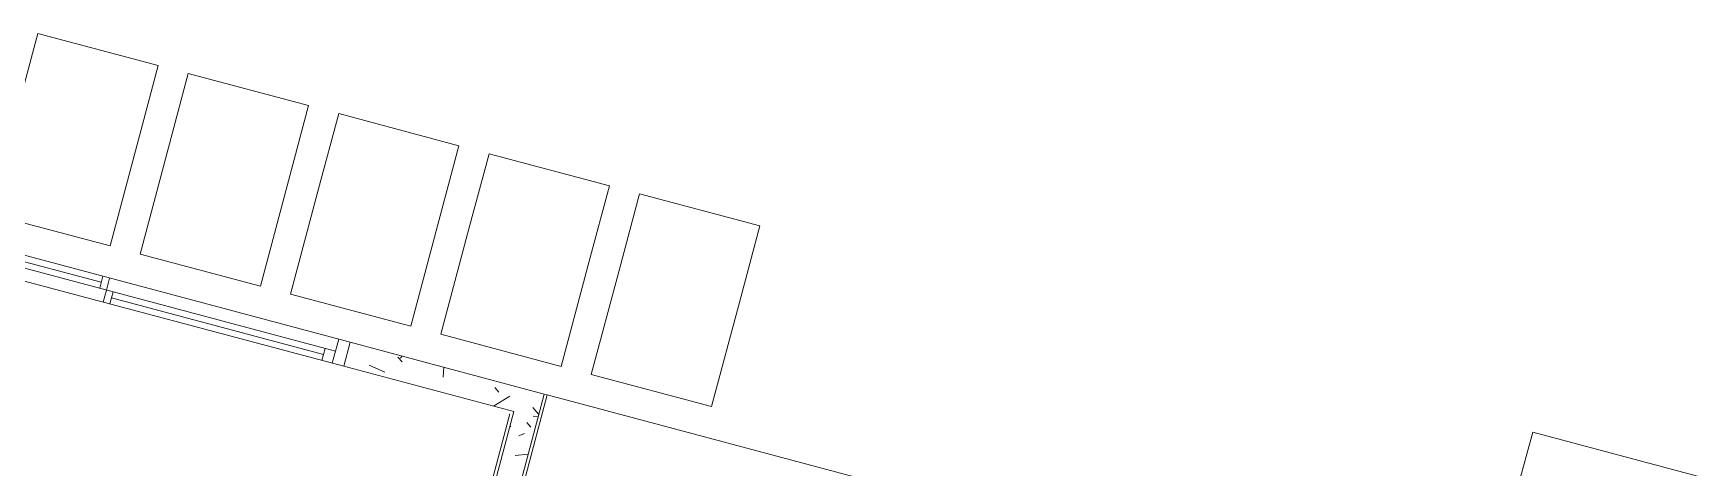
# Model space of a CAD drawing. Header units: metres. Extents: x 689715 to 690980, y 1005284 to 1006835.
# Drawn here: x 690800.26 to 690805.62, y 1005562.33 to 1005563.73 of the extents above; entities that cross this region are included whole.
import ezdxf

# ---------------------------------------------------------------- set-up
doc = ezdxf.new("R2010")
doc.units = ezdxf.units.M
doc.linetypes.add('PHANTOM', pattern=[2.5, 1.25, -0.25, 0.25, -0.25, 0.25, -0.25])
doc.layers.add('0_HUELLAS CASAS CASTILLA', color=1, linetype='Continuous')
doc.layers.add('0_NUMERO DE LOTE FASE V', color=3, linetype='Continuous')
for name, color, linetype, lineweight in [('Muros', 7, 'Continuous', 13), ('Patrón de corte', 7, 'Continuous', 13), ('Suelos', 7, 'Continuous', 9), ('Ventanas', 7, 'Continuous', 13)]:
    doc.layers.add(name, color=color, linetype=linetype, lineweight=lineweight)
pattern_1 = [(49.99999999999996, (0, -2.328306436538696e-10), (0.4377584771638401, -0.03836033982117172), [0.04599999999999997, -0.5029999999999996]), (354.9999999999999, (0, -2.328306436538696e-10), (-0.0843952140696779, 0.4580987315439033), [0.037, -0.402]), (100.451, (0.03600000008009374, -0.003000000258907676), (0.3526758939897786, 0.4199401312074266), [0.03899999999999999, -0.427]), (46.18399999999996, (0, 0.121999999973923), (0.6506308650644553, -0.1004214988211121), [0.06899999999999998, -0.7539999999999997]), (96.63599999999995, (0.05400000012014061, 0.113999999826774), (0.570191611846052, 0.5938707988951815), [0.058, -0.6409999999999998]), (351.1839999999999, (0, 0.121999999973923), (0.5697220635397624, 0.5936975411065765), [0.05499999999999999, -0.6039999999999999]), (21, (0.06099999987054616, 0.09100000001490116), (0.3642747293136029, -0.245780230253577), [0.04599999999999997, -0.5029999999999996]), (326, (0.06099999987054616, 0.09100000001490116), (0.1482769546615402, 0.4415777901075864), [0.03699999999999999, -0.4019999999999999]), (71.451, (0.09099999989848584, 0.07100000022910535), (0.512048302653334, 0.1963072483374968), [0.03900000000000001, -0.4270000000000002]), (37.49999999999998, (0, -2.328306436538696e-10), (0.007375797972208928, 0.2022933454275577), [0.02, -0.3769999999999999, 0.02, -0.3879999999999999, -0.4039999999999999]), (37.49999999999998, (0, -2.328306436538696e-10), (0.007375797972208928, 0.2022933454275577), [-0.8059999999999998, 0.02, -0.384]), (7.49999999999994, (0, -2.328306436538696e-10), (0.1600503399492728, 0.2399435114399267), [0.02, -0.2129999999999999, 0.02, -0.3679999999999999, -0.154]), (7.49999999999994, (0, -2.328306436538696e-10), (0.1600503399492728, 0.2399435114399267), [-0.6209999999999999, 0.02, -0.134]), (327.5, (-0.136000000173226, -2.328306436538696e-10), (0.325416223879766, -0.01404568388630395), [0.02, -0.132, 0.02, -0.455, -0.6309999999999999]), (327.5, (-0.136000000173226, -2.328306436538696e-10), (0.325416223879766, -0.01404568388630395), [-0.6279999999999999, 0.02, -0.6109999999999999]), (317.4999999999999, (-0.1970000000437722, -2.328306436538696e-10), (0.3554815006055005, 0.06081860510782444), [0.01999999999999999, -0.1779999999999999, 0.01999999999999999, -0.2959999999999999, -0.4479999999999997]), (317.4999999999999, (-0.1970000000437722, -2.328306436538696e-10), (0.3554815006055005, 0.06081860510782444), [-0.5139999999999997, 0.01999999999999999, -0.4279999999999998])]

# ---------------------------------------------------------------- blocks, each defined once
blk = doc.blocks.new('Window-Sliding - VENTANA DE 1_60 X 1_20-1540949-PLANO CLAVE _8 CASAS EN HILERA_ - Dependent 1')
at = {"layer": 'Ventanas', "color": 253}
for p, q in [((0.8003658304546724, 0.04), (-0.799634169545327, 0.04)), ((-0.799634169545327, 0.04), (-0.799634169545327, -0.03999999999902364)), ((-0.7996341695453272, 0.04000000000097637), (0.8003658304546725, 0.04000000000097637)), ((-0.7615341697799087, -0.03999999999902364), (-0.7615341697799087, 0.04000000000097637)), ((-0.7615341697799087, 0.04000000000097637), (-0.7615341697799087, -0.03999999999902365)), ((0.7622658304671647, 9.714248738745823e-13), (-0.761534169779909, 9.714248738745823e-13)), ((-0.7266091695452884, 0.04000000000097637), (-0.7266091695452884, 9.714248738745823e-13)), ((-0.02185916954532734, 0.02000000000096879), (-0.7266091695452884, 0.02000000000096879)), ((-0.02185916954532734, 0.04000000000097637), (-0.02185916954532734, 9.714248738745823e-13)), ((0.000365830454672653, 9.714248738745823e-13), (0.000365830454672653, 0.04000000000097637)), ((0.000365830454672653, 9.714248738745823e-13), (0.000365830454672653, -0.03999999999902364)), ((0.02259083045467268, -0.03999999999902364), (0.02259083045467268, 9.714248738745823e-13)), ((0.7273408304547152, -0.03999999999902364), (0.7273408304547152, 9.714248738745823e-13)), ((0.7622658304671647, 0.04000000000097637), (0.7622658304671647, -0.03999999999902365)), ((0.8003658304546724, -0.03999999999902364), (0.8003658304546724, 0.04)), ((-0.799634169545327, -0.03999999999902364), (0.8003658304546724, -0.03999999999902364)), ((-0.7996341695453272, -0.03999999999902364), (0.8003658304546725, -0.03999999999902364)), ((-0.7996341692992297, -0.03999999999902364), (0.800365830455645, -0.03999999999902364)), ((0.02259083045467268, -0.0199999999990375), (0.7273408304547152, -0.0199999999990375))]:
    blk.add_line(p, q, dxfattribs=at)
blk = doc.blocks.new('012-AR_CASTILLA_MODELO B_rvt-1-PLANO CLAVE _8 CASAS EN HILERA_ - Dependent 1')
at = {"layer": 'Patrón de corte'}
h = blk.add_hatch(dxfattribs=at)
h.set_pattern_fill('HORMIGÓN', color=254, scale=0.9999999999999999, style=0, pattern_type=2)
h.set_pattern_definition(pattern_1)
h.paths.add_polyline_path([(11.72183760162443, 91.77771324035712), (11.72183760174084, 91.85771324043162), (11.07678603206296, 91.85771324043162), (11.07678603217937, 91.77771324035712), (11.64183760178275, 91.77771324035712)], flags=0)
h.paths.add_polyline_path([(9.476786032202654, 91.77771324058995), (9.476786032319069, 91.85771323996596), (8.751786199922208, 91.85771324043162), (8.751786199747585, 91.77771324035712), (9.194493193761446, 91.77771324105561)], flags=0)
h = blk.add_hatch(dxfattribs=at)
h.set_pattern_fill('HORMIGÓN', color=254, scale=0.9999999999999999, style=0, pattern_type=2)
h.set_pattern_definition(pattern_1)
h.paths.add_polyline_path([(11.72183760162443, 88.67771324026398), (11.72183760162443, 91.77771324035712), (11.64183760178275, 91.77771324035712), (11.64183760172455, 88.67771324026398)], flags=0)
at = {"layer": 'Muros', "color": 253}
for p, q in [((11.72183760174084, 91.85771324043162), (11.07678603206296, 91.85771324043162)), ((11.72183760162443, 91.77771324035712), (11.72183760174084, 91.85771324043162)), ((11.72183760174084, 91.85771324043162), (11.73183760151733, 91.85771324019879)), ((11.73183760151733, 91.85771324019879), (11.73183760163374, 88.67771324026398)), ((11.07678603217937, 91.77771324035712), (11.64183760178275, 91.77771324035712)), ((11.63183760142419, 88.75771324033849), (11.63183760165703, 91.76771324011497)), ((11.64183760178275, 91.77771324035712), (11.64183760172455, 88.67771324026398)), ((11.72183760162443, 88.67771324026398), (11.72183760162443, 91.77771324035712))]:
    blk.add_line(p, q, dxfattribs=at)
at = {"layer": 'Suelos', "color": 9}
for p, q in [((8.086811900720932, 92.55771324038506), (7.521837601612788, 92.55771324015222)), ((7.521837601612788, 92.55771324015222), (7.521837601729203, 92.40771324024536)), ((10.251786199864, 92.55771324038506), (9.851786199607886, 92.55771324015222)), ((9.851786199607886, 92.55771324015222), (9.851786199840717, 92.30771324061789)), ((10.25178619992221, 92.30771324015222), (10.251786199864, 92.55771324038506)), ((10.75178619998042, 92.55771324015222), (10.35178619978251, 92.55771324038506)), ((10.35178619978251, 92.55771324038506), (10.35178619989892, 92.30771324015222)), ((10.751786199864, 92.30771324015222), (10.75178619998042, 92.55771324015222)), ((11.251786199864, 92.55771324061789), (10.8517861997243, 92.55771324061789)), ((10.8517861997243, 92.55771324061789), (10.85178619984072, 92.30771324061789)), ((11.25178620009683, 92.30771324038506), (11.251786199864, 92.55771324061789)), ((11.75178619992221, 92.55771324015222), (11.35178619984072, 92.55771324015222)), ((11.35178619984072, 92.55771324015222), (11.35178619984072, 92.30771324015222)), ((11.75178620009683, 92.30771324015222), (11.75178619992221, 92.55771324015222)), ((12.25178619992221, 92.55771324015222), (11.85178619989892, 92.55771324038506)), ((11.85178619989892, 92.55771324038506), (11.85178619978251, 92.30771324061789)), ((12.251786199864, 92.30771324015222), (12.25178619992221, 92.55771324015222)), ((10.25178619992221, 91.95771324005909), (10.25178619992221, 92.30771324015222)), ((10.35178619989892, 92.30771324015222), (10.35178619978251, 91.95771324052475)), ((10.75178620003862, 91.95771324005909), (10.751786199864, 92.30771324015222)), ((10.85178619984072, 92.30771324061789), (10.85178620001534, 91.95771324005909)), ((11.25178619974758, 91.95771324005909), (11.25178620009683, 92.30771324038506)), ((11.35178619984072, 92.30771324015222), (11.35178619984072, 91.95771324052475)), ((11.75178619974758, 91.95771324052475), (11.75178620009683, 92.30771324015222)), ((11.85178619978251, 92.30771324061789), (11.85178619984072, 91.95771324005909)), ((12.25178619974758, 91.95771324005909), (12.251786199864, 92.30771324015222)), ((9.851786199840717, 91.95771324005909), (10.25178619992221, 91.95771324005909)), ((10.35178619978251, 91.95771324052475), (10.75178620003862, 91.95771324005909)), ((10.85178620001534, 91.95771324005909), (11.25178619974758, 91.95771324005909)), ((11.35178619984072, 91.95771324052475), (11.75178619974758, 91.95771324052475)), ((11.85178619984072, 91.95771324005909), (12.25178619974758, 91.95771324005909)), ((14.74183760164306, 91.85771324043162), (11.73183760151733, 91.85771324019879))]:
    blk.add_line(p, q, dxfattribs=at)
at = {"color": 254, "lineweight": 13, "rotation": 179.9999999999999}
blk.add_blockref('Window-Sliding - VENTANA DE 1_60 X 1_20-1540949-PLANO CLAVE _8 CASAS EN HILERA_ - Dependent 1', (10.27715186297428, 91.81771324086003), dxfattribs=at)
blk = doc.blocks.new('CASTILLAS B BLOQUE 8')
at = {"layer": '0_HUELLAS CASAS CASTILLA', "color": 8, "lineweight": 5, "rotation": 90}
for p in [(365.6615329056513, -46.68183759332169), (365.6615329047199, -53.98183759307722)]:
    blk.add_blockref('012-AR_CASTILLA_MODELO B_rvt-1-PLANO CLAVE _8 CASAS EN HILERA_ - Dependent 1', p, dxfattribs=at)

msp = doc.modelspace()

# ---------------------------------------------------------------- block references
at = {"layer": '0_NUMERO DE LOTE FASE V', "linetype": 'PHANTOM', "rotation": 255.0660435229903}
msp.add_blockref('CASTILLAS B BLOQUE 8', (690913.2898141949, 1005816.236287741), dxfattribs=at)

doc.saveas('drawing.dxf')
